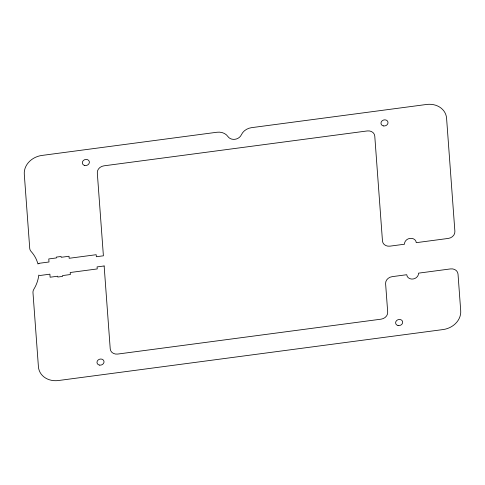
<?xml version="1.0" encoding="UTF-8"?>
<svg xmlns="http://www.w3.org/2000/svg" width="485" height="485" viewBox="0 0 485 485"><rect width="100%" height="100%" fill="white"/><g stroke="black" fill="none" stroke-linecap="round" stroke-linejoin="round"><path stroke-width="0.73" d="M39.018 263.313L37.945 263.973A41.073 34.908 -16.5 0 0 31.082 251.436A7.154 6.081 -16.5 0 1 29.724 248.29L24.286 174.2A19.067 16.205 -16.5 0 1 41.904 155.442L216.953 132.247A11.913 10.124 -16.5 0 1 227.944 136.564A7.566 6.432 -16.5 0 0 234.928 139.304A7.566 6.432 -16.5 0 0 241.372 134.781A11.913 10.124 -16.5 0 1 251.527 127.664L426.576 104.469A19.067 16.205 -16.5 0 1 446.582 118.237L454.888 231.393A7.148 6.075 -16.5 0 1 448.279 238.426L416.269 242.664A5.959 5.062 -16.5 0 0 410.013 238.365A5.959 5.062 -16.5 0 0 404.508 244.222L389.976 246.15A7.148 6.075 -16.5 0 1 382.471 240.99L374.772 136.097A7.148 6.075 -16.5 0 0 367.272 130.938L103.911 165.834A7.148 6.075 -16.5 0 0 97.303 172.866L103.396 255.801L96.339 256.735L96.188 254.704L69.167 258.287L69.022 256.262L61.171 257.299L61.11 256.474L56.333 257.111L56.393 257.935L48.773 258.941L48.997 261.991L39.018 263.313M104.142 265.968L97.085 266.902L97.236 268.933L70.21 272.515L70.361 274.54L62.51 275.577L62.571 276.401L57.794 277.038L57.733 276.214L50.113 277.22L49.888 274.177L39.916 275.498L38.764 275.128A41.073 34.908 -16.5 0 1 33.853 289.236A7.154 6.081 -16.5 0 0 32.98 292.673L38.418 366.763A19.067 16.205 -16.5 0 0 58.424 380.531L443.096 329.558A19.067 16.205 -16.5 0 0 460.714 310.8L458.016 274.08A7.148 6.075 -16.5 0 0 450.516 268.914L418.507 273.158A5.959 5.062 -16.5 0 1 413.002 279.02A5.959 5.062 -16.5 0 1 406.745 274.716L392.213 276.644A7.148 6.075 -16.5 0 0 385.605 283.676L387.697 312.134A7.148 6.075 -16.5 0 1 381.089 319.166L117.728 354.062A7.148 6.075 -16.5 0 1 110.228 348.903L104.142 265.968M398.039 325.526A3.577 3.037 -16.5 0 0 402.605 321.622A3.577 3.037 -16.5 0 0 396.785 320.409A3.577 3.037 -16.5 0 0 398.039 325.526M99.407 365.096A3.577 3.037 -16.5 0 0 103.966 361.198A3.577 3.037 -16.5 0 0 98.152 359.985A3.577 3.037 -16.5 0 0 99.407 365.096M383.386 125.912A3.577 3.037 -16.5 0 0 387.951 122.014A3.577 3.037 -16.5 0 0 382.138 120.801A3.577 3.037 -16.5 0 0 383.386 125.912M84.754 165.488A3.577 3.037 -16.5 0 0 89.319 161.584A3.577 3.037 -16.5 0 0 83.499 160.371A3.577 3.037 -16.5 0 0 84.754 165.488"/></g></svg>
